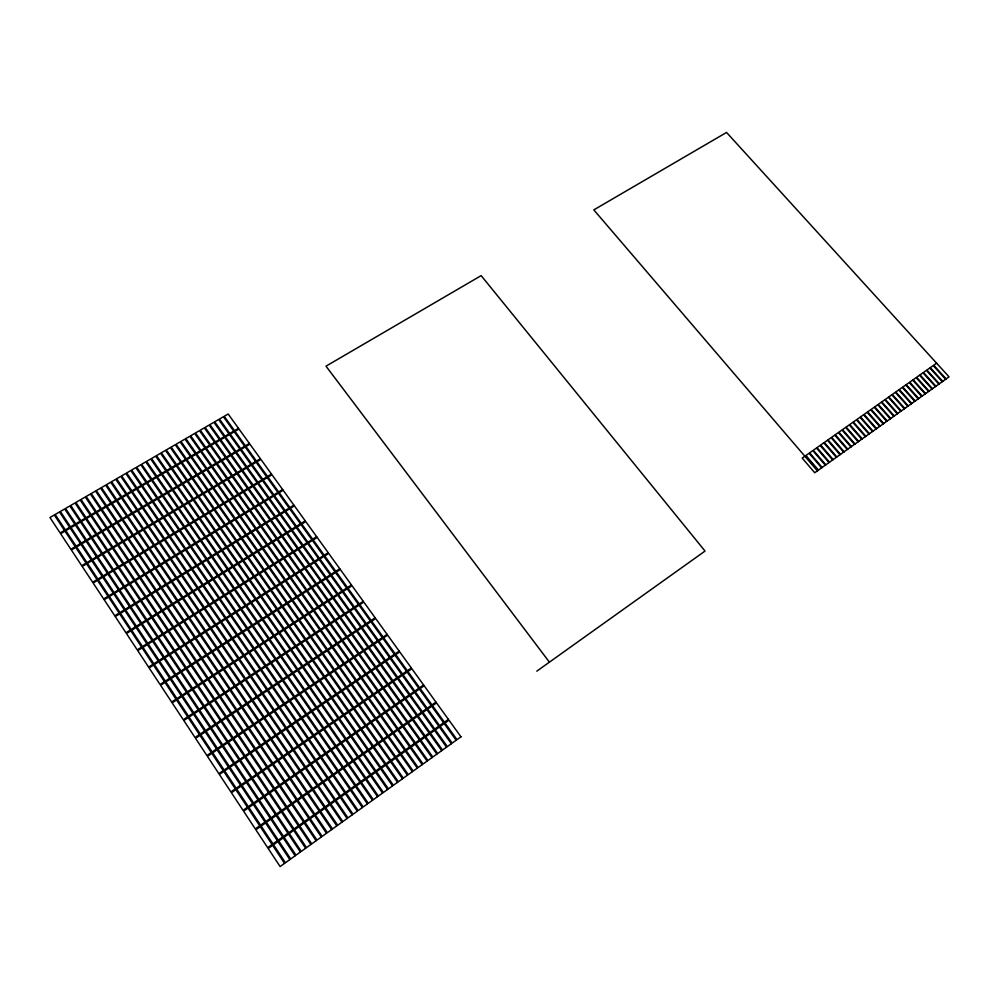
<?xml version="1.0" encoding="UTF-8"?>
<svg xmlns="http://www.w3.org/2000/svg" width="999" height="999" viewBox="0 0 999 999"><rect width="100%" height="100%" fill="white"/><g stroke="black" fill="none" stroke-linecap="round" stroke-linejoin="round"><path stroke-width="1.5" d="M536.8 671.166L705.032 551.061L481.156 275.624L325.999 366.171L549.413 662.162M936.612 363.186L933.703 365.247L946.14 378.921M945.653 379.27L933.216 365.584L930.306 367.644L942.744 381.343M942.257 381.693L929.819 367.994L926.897 370.055L939.335 383.778M938.848 384.128L926.41 370.404L923.476 372.465L935.913 386.213M935.426 386.563L922.989 372.814L920.042 374.887L932.492 388.661M932.005 389.011L919.555 375.237L916.607 377.31L929.058 391.121M928.571 391.471L916.12 377.659L913.173 379.745L925.623 393.569M925.124 393.918L912.674 380.095L909.714 382.18L922.164 396.029M921.677 396.391L909.227 382.53L906.255 384.627L918.718 398.501M918.218 398.851L905.756 384.977L902.784 387.075L915.246 400.974M914.747 401.336L902.297 387.425L899.312 389.535L911.775 403.459M911.275 403.808L898.813 389.885L895.828 391.995L908.291 405.944M907.791 406.293L895.329 392.345L892.332 394.455L904.807 408.429M904.307 408.791L891.832 394.805L888.835 396.928L901.298 410.926M900.798 411.288L888.336 397.29L885.326 399.413L897.801 413.436M897.289 413.798L884.814 399.762L881.805 401.898L894.28 415.946M893.78 416.308L881.305 402.247L878.283 404.383L890.758 418.456M890.246 418.818L877.771 404.745L874.737 406.88L887.224 420.979M886.712 421.341L874.237 407.242L871.203 409.378L883.678 423.514M883.178 423.876L870.691 409.74L867.644 411.888L880.131 426.049M879.62 426.411L867.132 412.25L864.085 414.41L876.573 428.583M876.061 428.946L863.573 414.76L860.514 416.92L873.001 431.131M872.502 431.493L860.002 417.282L856.942 419.455L869.43 433.691M868.918 434.053L856.43 419.817L853.346 421.99L865.846 436.251M865.334 436.613L852.834 422.352L849.749 424.525L862.249 438.811M861.737 439.173L849.237 424.887L846.153 427.072L858.653 441.383M858.141 441.745L845.641 427.435L842.544 429.62L855.044 443.956M854.52 444.33L842.02 429.982L838.923 432.18L851.423 446.541M850.898 446.915L838.398 432.542L835.289 434.74L847.789 449.138M847.277 449.5L834.764 435.102L831.643 437.312L844.155 451.735M843.631 452.097L831.131 437.674L827.996 439.885L840.509 454.333M839.984 454.707L827.472 440.259L824.337 442.47L836.85 456.943M836.338 457.317L823.813 442.844L820.679 445.054L833.191 459.565M832.666 459.94L820.154 445.429L816.995 447.652L829.52 462.187M828.995 462.562L816.47 448.027L813.311 450.249L825.836 464.81M825.311 465.184L812.786 450.624L809.627 452.859L822.14 467.445M821.615 467.819L809.09 453.234L805.918 455.482L818.443 470.092M817.919 470.467L805.394 455.856L802.209 458.104L814.734 472.739L949.05 376.848L726.548 132.442L593.818 209.89L817.382 470.841M284.54 863.386L280.12 866.558L268.219 848.513L272.64 845.379L284.54 863.386M289.835 859.577L285.427 862.749L273.526 844.742L277.934 841.62L289.835 859.577M295.117 855.793L290.721 858.953L278.821 840.996L283.216 837.874L295.117 855.793M300.387 852.01L296.004 855.156L284.091 837.249L288.474 834.128L300.387 852.01M305.644 848.251L301.261 851.385L289.348 833.516L293.731 830.406L305.644 848.251M310.876 844.492L306.518 847.614L294.593 829.794L298.951 826.697L310.876 844.492M316.096 840.746L311.75 843.868L299.825 826.073L304.171 822.989L316.096 840.746M321.303 837.012L316.958 840.122L305.045 822.377L309.378 819.305L321.303 837.012M326.486 833.291L322.165 836.388L310.239 818.681L314.56 815.621L326.486 833.291M331.656 829.582L327.347 832.666L315.422 815.009L319.73 811.95L331.656 829.582M336.813 825.886L332.517 828.958L320.592 811.338L324.887 808.291L336.813 825.886M341.958 822.189L337.674 825.261L325.736 807.679L330.02 804.645L341.958 822.189M347.09 818.518L342.819 821.578L330.881 804.033L335.152 800.998L347.09 818.518M352.197 814.847L347.939 817.906L336.001 800.399L340.259 797.377L352.197 814.847M357.292 811.188L353.047 814.235L341.109 796.777L345.354 793.755L357.292 811.188M362.375 807.542L358.142 810.576L346.203 793.156L350.424 790.159L362.375 807.542M367.445 803.908L363.224 806.93L351.273 789.56L355.494 786.563L367.445 803.908M372.502 800.286L368.294 803.308L356.343 785.963L360.539 782.979L372.502 800.286M377.535 796.665L373.339 799.675L361.388 782.379L365.584 779.395L377.535 796.665M382.555 793.069L378.371 796.066L366.421 778.808L370.604 775.836L382.555 793.069M387.562 789.472L383.391 792.469L371.441 775.236L375.612 772.277L387.562 789.472M392.557 785.888L388.399 788.873L376.436 771.69L380.594 768.743L392.557 785.888M397.54 782.317L393.394 785.289L381.431 768.144L385.577 765.209L397.54 782.317M402.51 778.758L398.364 781.73L386.401 764.622L390.534 761.688L402.51 778.758M407.455 775.212L403.334 778.159L391.358 761.101L395.492 758.166L407.455 775.212M412.387 771.665L408.279 774.612L396.303 757.579L400.424 754.67L412.387 771.665M417.307 768.131L413.211 771.078L401.236 754.083L405.344 751.173L417.307 768.131M422.215 764.61L418.131 767.544L406.156 750.599L410.239 747.689L422.215 764.61M427.11 761.101L423.039 764.023L411.064 747.115L415.134 744.218L427.11 761.101M431.993 757.604L427.922 760.514L415.946 743.643L420.017 740.759L431.993 757.604M436.863 754.108L432.804 757.017L420.829 740.184L424.875 737.299L436.863 754.108M441.708 750.636L437.662 753.533L425.686 736.725L429.732 733.865L441.708 750.636M446.553 747.165L442.52 750.049L430.532 733.291L434.565 730.431L446.553 747.165M451.373 743.706L447.352 746.59L435.364 729.857L439.385 727.01L451.373 743.706M456.181 740.247L452.172 743.131L440.184 726.435L444.193 723.588L456.181 740.247M460.976 736.812L456.98 739.672L444.992 723.026L448.988 720.192L460.976 736.812M272.078 844.517L267.645 847.651L255.856 829.769L260.277 826.66L272.078 844.517M277.372 840.758L272.952 843.893L261.164 826.036L265.559 822.951L277.372 840.758M282.642 837.012L278.246 840.134L266.446 822.327L270.841 819.242L282.642 837.012M287.912 833.278L283.529 836.388L271.716 818.631L276.099 815.546L287.912 833.278M293.157 829.557L288.786 832.654L276.973 814.934L281.343 811.875L293.157 829.557M298.389 825.848L294.031 828.933L282.218 811.25L286.576 808.203L298.389 825.848M303.609 822.14L299.263 825.224L287.437 807.592L291.783 804.532L303.609 822.14M308.803 818.456L304.47 821.528L292.645 803.933L296.978 800.886L308.803 818.456M313.986 814.772L309.665 817.844L297.839 800.286L302.16 797.252L313.986 814.772M319.156 811.101L314.847 814.16L303.022 796.64L307.33 793.618L319.156 811.101M324.313 807.454L320.017 810.501L308.192 793.019L312.475 790.009L324.313 807.454M329.458 803.808L325.174 806.842L313.336 789.397L317.62 786.4L329.458 803.808M334.578 800.162L330.307 803.196L318.469 785.801L322.739 782.804L334.578 800.162M339.685 796.54L335.427 799.562L323.589 782.205L327.847 779.22L339.685 796.54M344.78 792.931L340.534 795.941L328.696 778.621L332.929 775.649L344.78 792.931M349.862 789.322L345.629 792.319L333.778 775.049L338.012 772.077L349.862 789.322M354.92 785.726L350.699 788.723L338.861 771.49L343.069 768.518L354.92 785.726M359.977 782.142L355.769 785.127L343.918 767.931L348.114 764.984L359.977 782.142M365.01 778.571L360.814 781.555L348.963 764.385L353.147 761.45L365.01 778.571M370.03 775.012L365.846 777.984L353.983 760.863L358.166 757.929L370.03 775.012M375.037 771.465L370.866 774.425L359.003 757.342L363.174 754.407L375.037 771.465M380.032 767.919L375.874 770.866L364.011 753.82L368.156 750.911L380.032 767.919M385.002 764.385L380.856 767.332L368.993 750.324L373.139 747.414L385.002 764.385M389.96 760.863L385.826 763.798L373.963 746.827L378.097 743.93L389.96 760.863M394.917 757.354L390.796 760.276L378.921 743.356L383.042 740.459L394.917 757.354M399.85 753.858L395.741 756.767L383.866 739.884L387.974 737L399.85 753.858M404.77 750.361L400.674 753.271L388.798 736.413L392.894 733.541L404.77 750.361M409.677 746.877L405.582 749.787L393.706 732.966L397.802 730.094L409.677 746.877M414.56 743.406L410.489 746.303L398.613 729.532L402.684 726.66L414.56 743.406M419.443 739.947L415.384 742.831L403.496 726.098L407.555 723.239L419.443 739.947M424.3 736.5L420.254 739.372L408.366 722.677L412.425 719.829L424.3 736.5M429.158 733.054L425.112 735.926L413.236 719.255L417.27 716.42L429.158 733.054M433.991 729.632L429.957 732.492L418.082 715.858L422.102 713.036L433.991 729.632M438.811 726.211L434.79 729.058L422.914 712.462L426.923 709.652L438.811 726.211M443.618 722.801L439.61 725.636L427.722 709.078L431.73 706.268L443.618 722.801M448.414 719.392L444.418 722.227L432.53 705.706L436.526 702.909L448.414 719.392M259.715 825.811L255.294 828.908L243.594 811.176L248.014 808.104L259.715 825.811M264.997 822.09L260.589 825.186L248.888 807.492L253.296 804.432L264.997 822.09M270.279 818.393L265.884 821.478L254.183 803.82L258.566 800.773L270.279 818.393M275.537 814.697L271.154 817.781L259.44 800.162L263.823 797.127L275.537 814.697M280.781 811.026L276.411 814.085L264.698 796.515L269.068 793.481L280.781 811.026M286.001 807.354L281.656 810.414L269.93 792.881L274.288 789.859L286.001 807.354M291.221 803.696L286.875 806.742L275.162 789.247L279.495 786.238L291.221 803.696M296.416 800.049L292.083 803.084L280.357 785.639L284.69 782.629L296.416 800.049M301.598 796.415L297.277 799.437L285.552 782.03L289.872 779.033L301.598 796.415M306.768 792.781L302.46 795.803L290.734 778.433L295.03 775.449L306.768 792.781M311.913 789.173L307.617 792.182L295.891 774.849L300.175 771.877L311.913 789.173M317.045 785.564L312.774 788.573L301.036 771.278L305.307 768.306L317.045 785.564M322.165 781.967L317.907 784.964L306.169 767.719L310.427 764.759L322.165 781.967M327.272 778.383L323.027 781.38L311.276 764.16L315.534 761.213L327.272 778.383M332.367 774.812L328.122 777.796L316.383 760.614L320.617 757.679L332.367 774.812M337.45 771.253L333.216 774.225L321.466 757.092L325.699 754.145L337.45 771.253M342.507 767.707L338.286 770.666L326.536 753.571L330.756 750.636L342.507 767.707M347.552 764.16L343.344 767.107L331.593 750.049L335.801 747.14L347.552 764.16M352.585 760.626L348.389 763.573L336.638 746.553L340.821 743.643L352.585 760.626M357.605 757.105L353.421 760.039L341.658 743.056L345.841 740.159L357.605 757.105M362.612 753.596L358.441 756.518L346.678 739.572L350.836 736.688L362.612 753.596M367.595 750.099L363.436 753.009L351.673 736.101L355.831 733.216L367.595 750.099M372.565 746.603L368.431 749.512L356.655 732.642L360.801 729.769L372.565 746.603M377.535 743.119L373.401 746.016L361.626 729.195L365.759 726.323L377.535 743.119M382.48 739.647L378.359 742.544L366.583 725.749L370.704 722.889L382.48 739.647M387.412 736.188L383.304 739.073L371.528 722.314L375.636 719.467L387.412 736.188M392.32 732.742L388.224 735.614L376.448 718.893L380.544 716.058L392.32 732.742M397.227 729.295L393.144 732.167L381.368 715.484L385.452 712.649L397.227 729.295M402.122 725.861L398.039 728.721L386.263 712.087L390.334 709.253L402.122 725.861M406.993 722.439L402.934 725.299L391.146 708.691L395.204 705.868L406.993 722.439M411.85 719.03L407.804 721.877L396.016 705.306L400.062 702.497L411.85 719.03M416.708 715.634L412.662 718.468L400.874 701.935L404.907 699.125L416.708 715.634M421.541 712.237L417.507 715.059L405.719 698.563L409.74 695.779L421.541 712.237M426.361 708.853L422.34 711.675L410.552 695.217L414.56 692.432L426.361 708.853M431.168 705.481L427.16 708.291L415.359 691.87L419.368 689.085L431.168 705.481M435.951 702.122L431.968 704.919L420.167 688.536L424.163 685.764L435.951 702.122M247.452 807.254L243.032 810.326L231.443 792.744L235.851 789.709L247.452 807.254M252.735 803.596L248.339 806.643L236.738 789.098L241.134 786.076L252.735 803.596M258.004 799.937L253.621 802.984L242.008 785.476L246.403 782.454L258.004 799.937M263.261 796.278L258.891 799.325L247.277 781.855L251.648 778.845L263.261 796.278M268.506 792.644L264.136 795.679L252.522 778.246L256.88 775.249L268.506 792.644M273.726 789.023L269.38 792.045L257.754 774.65L262.1 771.665L273.726 789.023M278.933 785.401L274.6 788.411L262.974 771.066L267.307 768.094L278.933 785.401M284.128 781.792L279.807 784.802L268.182 767.494L272.502 764.522L284.128 781.792M289.31 778.209L284.99 781.193L273.364 763.935L277.672 760.976L289.31 778.209M294.468 774.625L290.172 777.609L278.534 760.376L282.829 757.429L294.468 774.625M299.613 771.041L295.329 774.025L283.691 756.83L287.974 753.895L299.613 771.041M304.745 767.482L300.474 770.454L288.836 753.308L293.107 750.361L304.745 767.482M309.865 763.935L305.607 766.895L293.956 749.774L298.226 746.852L309.865 763.935M314.972 760.389L310.714 763.336L299.076 746.265L303.321 743.343L314.972 760.389M320.055 756.855L315.821 759.802L304.171 742.769L308.404 739.859L320.055 756.855M325.137 753.333L320.904 756.268L309.253 739.272L313.474 736.375L325.137 753.333M330.194 749.824L325.974 752.746L314.323 735.788L318.531 732.904L330.194 749.824M335.239 746.315L331.031 749.238L319.38 732.317L323.576 729.432L335.239 746.315M340.259 742.831L336.076 745.741L324.413 728.858L328.596 725.986L340.259 742.831M345.279 739.347L341.096 742.245L329.433 725.411L333.616 722.539L345.279 739.347M350.274 735.876L346.116 738.773L334.453 721.965L338.611 719.105L350.274 735.876M355.269 732.417L351.111 735.301L339.448 718.531L343.594 715.684L355.269 732.417M360.239 728.958L356.094 731.842L344.418 715.109L348.564 712.262L360.239 728.958M365.197 725.524L361.064 728.383L349.388 711.7L353.521 708.865L365.197 725.524M370.142 722.09L366.021 724.949L354.345 708.291L358.454 705.469L370.142 722.09M375.062 718.668L370.966 721.515L359.278 704.907L363.386 702.085L375.062 718.668M379.982 715.259L375.886 718.094L364.21 701.523L368.294 698.701L379.982 715.259M384.89 711.85L380.806 714.685L369.118 698.139L373.201 695.341L384.89 711.85M389.772 708.466L385.701 711.288L374.013 694.78L378.084 691.982L389.772 708.466M394.642 705.082L390.584 707.891L378.896 691.42L382.954 688.636L394.642 705.082M399.5 701.71L395.454 704.52L383.766 688.086L387.812 685.302L399.5 701.71M404.345 698.338L400.312 701.148L388.623 684.74L392.657 681.967L404.345 698.338M409.178 694.992L405.157 697.777L393.456 681.418L397.49 678.658L409.178 694.992M413.998 691.645L409.99 694.43L398.289 678.096L402.297 675.349L413.998 691.645M418.806 688.311L414.797 691.083L403.097 674.8L407.105 672.04L418.806 688.311M423.601 684.977L419.605 687.749L407.904 671.49L411.888 668.756L423.601 684.977M235.302 788.86L230.881 791.895L219.38 774.462L223.788 771.465L235.302 788.86M240.584 785.239L236.176 788.261L224.675 770.866L229.071 767.869L240.584 785.239M245.841 781.618L241.458 784.64L229.945 767.269L234.328 764.297L245.841 781.618M251.099 778.021L246.716 781.018L235.202 763.698L239.573 760.726L251.099 778.021M256.331 774.425L251.973 777.422L240.447 760.139L244.805 757.18L256.331 774.425M261.551 770.841L257.205 773.825L245.679 756.58L250.025 753.633L261.551 770.841M266.758 767.269L262.425 770.241L250.899 753.034L255.232 750.099L266.758 767.269M271.94 763.698L267.62 766.67L256.094 749.5L260.414 746.565L271.94 763.698M277.123 760.152L272.802 763.111L261.276 745.978L265.584 743.056L277.123 760.152M282.28 756.605L277.984 759.552L266.446 742.469L270.741 739.547L282.28 756.605M287.425 753.071L283.142 756.018L271.603 738.973L275.874 736.051L287.425 753.071M292.557 749.55L288.274 752.484L276.735 735.476L281.006 732.567L292.557 749.55M297.665 746.041L293.406 748.963L281.855 731.992L286.114 729.095L297.665 746.041M302.759 742.532L298.514 745.454L286.963 728.521L291.209 725.636L302.759 742.532M307.854 739.048L303.609 741.957L292.058 725.062L296.291 722.177L307.854 739.048M312.924 735.564L308.691 738.461L297.14 721.603L301.361 718.743L312.924 735.564M317.982 732.092L313.761 734.977L302.21 718.169L306.418 715.309L317.982 732.092M323.014 728.633L318.818 731.505L307.255 714.735L311.451 711.875L323.014 728.633M328.047 725.174L323.851 728.046L312.287 711.313L316.471 708.466L328.047 725.174M333.054 721.728L328.883 724.6L317.307 707.891L321.478 705.057L333.054 721.728M338.049 718.306L333.891 721.166L322.315 704.495L326.473 701.66L338.049 718.306M343.032 714.884L338.886 717.732L327.31 701.098L331.456 698.276L343.032 714.884M348.002 711.463L343.868 714.31L332.292 697.714L336.426 694.904L348.002 711.463M352.959 708.066L348.838 710.901L337.25 694.342L341.383 691.533L352.959 708.066M357.904 704.67L353.783 707.504L342.207 690.983L346.316 688.186L357.904 704.67M362.824 701.286L358.728 704.108L347.14 687.624L351.236 684.839L362.824 701.286M367.744 697.914L363.648 700.724L352.06 684.278L356.156 681.493L367.744 697.914M372.639 694.555L368.556 697.352L356.968 680.943L361.051 678.171L372.639 694.555M377.522 691.196L373.451 693.993L361.863 677.622L365.934 674.849L377.522 691.196M382.392 687.849L378.334 690.634L366.745 674.3L370.804 671.54L382.392 687.849M387.25 684.515L383.204 687.3L371.603 670.991L375.649 668.244L387.25 684.515M392.095 681.193L388.062 683.965L376.461 667.694L380.494 664.947L392.095 681.193M396.928 677.871L392.907 680.631L381.306 664.41L385.327 661.675L396.928 677.871M401.748 674.562L397.727 677.322L386.126 661.126L390.134 658.403L401.748 674.562M406.543 671.266L402.547 674.013L390.934 657.854L394.942 655.132L406.543 671.266M411.338 667.981L407.342 670.716L395.741 654.595L399.725 651.885L411.338 667.981M223.239 770.629L218.831 773.626L207.43 756.33L211.838 753.371L223.239 770.629M228.521 767.045L224.126 770.029L212.712 752.771L217.108 749.824L228.521 767.045M233.778 763.473L229.395 766.445L217.982 749.225L222.365 746.29L233.778 763.473M239.023 759.902L234.653 762.874L223.239 745.691L227.61 742.756L239.023 759.902M244.256 756.355L239.897 759.315L228.484 742.17L232.829 739.248L244.256 756.355M249.475 752.809L245.13 755.756L233.704 738.661L238.049 735.739L249.475 752.809M254.67 749.275L250.337 752.222L238.911 735.152L243.244 732.242L254.67 749.275M259.865 745.754L255.544 748.688L244.106 731.668L248.426 728.758L259.865 745.754M265.035 742.232L260.727 745.167L249.288 728.184L253.596 725.286L265.035 742.232M270.192 738.736L265.896 741.658L254.445 724.712L258.741 721.827L270.192 738.736M275.324 735.239L271.041 738.149L259.603 721.241L263.886 718.368L275.324 735.239M280.457 731.755L276.186 734.665L264.735 717.794L269.006 714.922L280.457 731.755M285.564 728.283L281.306 731.181L269.855 714.347L274.113 711.488L285.564 728.283M290.659 724.824L286.413 727.709L274.962 710.913L279.208 708.066L290.659 724.824M295.741 721.378L291.508 724.25L280.045 707.492L284.278 704.657L295.741 721.378M300.811 717.931L296.591 720.803L285.127 704.083L289.348 701.248L300.811 717.931M305.856 714.497L301.648 717.357L290.185 700.686L294.393 697.851L305.856 714.497M310.901 711.076L306.705 713.935L295.229 697.29L299.425 694.467L310.901 711.076M315.921 707.667L311.738 710.514L300.262 693.905L304.445 691.096L315.921 707.667M320.929 704.258L316.758 707.092L305.282 690.534L309.453 687.724L320.929 704.258M325.924 700.873L321.765 703.696L310.289 687.162L314.448 684.365L325.924 700.873M330.906 697.489L326.76 700.311L315.272 683.816L319.418 681.018L330.906 697.489M335.876 694.118L331.73 696.927L320.254 680.469L324.388 677.684L335.876 694.118M340.821 690.746L336.7 693.556L325.212 677.135L329.333 674.35L340.821 690.746M345.766 687.399L341.646 690.184L330.157 673.801L334.265 671.041L345.766 687.399M350.686 684.053L346.578 686.837L335.09 670.491L339.198 667.732L350.686 684.053M355.594 680.719L351.511 683.491L340.01 667.182L344.106 664.422L355.594 680.719M360.489 677.384L356.418 680.157L344.917 663.873L348.988 661.138L360.489 677.384M365.372 674.075L361.313 676.835L349.812 660.589L353.871 657.854L365.372 674.075M370.242 670.766L366.183 673.513L354.682 657.305L358.741 654.582L370.242 670.766M375.1 667.469L371.054 670.217L359.553 654.045L363.599 651.323L375.1 667.469M379.945 664.173L375.911 666.92L364.398 650.774L368.431 648.064L379.945 664.173M384.765 660.901L380.744 663.623L369.243 647.527L373.251 644.817L384.765 660.901M389.585 657.629L385.577 660.351L374.063 644.28L378.072 641.583L389.585 657.629M394.38 654.37L390.384 657.08L378.871 641.046L382.867 638.361L394.38 654.37M399.175 651.111L395.179 653.821L383.666 637.824L387.649 635.139L399.175 651.111M211.288 752.534L206.88 755.506L195.567 738.348L199.975 735.426L211.288 752.534M216.558 749L212.163 751.947L200.849 734.839L205.245 731.917L216.558 749M221.815 745.466L217.445 748.401L206.119 731.33L210.502 728.421L221.815 745.466M227.06 741.945L222.69 744.879L211.376 727.834L215.734 724.937L227.06 741.945M232.292 738.423L227.934 741.358L216.608 724.362L220.954 721.465L232.292 738.423M237.5 734.927L233.154 737.836L221.828 720.878L226.161 717.994L237.5 734.927M242.695 731.43L238.361 734.34L227.035 717.419L231.356 714.547L242.695 731.43M247.877 727.946L243.556 730.856L232.218 713.973L236.538 711.101L247.877 727.946M253.047 724.475L248.739 727.372L237.4 710.526L241.696 707.667L253.047 724.475M258.192 721.016L253.908 723.9L242.557 707.092L246.84 704.245L258.192 721.016M263.336 717.557L259.053 720.441L247.702 703.671L251.973 700.823L263.336 717.557M268.456 714.123L264.186 716.982L252.834 700.262L257.093 697.427L268.456 714.123M273.564 710.689L269.305 713.548L257.954 696.852L262.2 694.03L273.564 710.689M278.659 707.267L274.413 710.114L263.049 693.456L267.295 690.646L278.659 707.267M283.728 703.858L279.508 706.693L268.132 690.072L272.365 687.262L283.728 703.858M288.798 700.449L284.578 703.284L273.214 686.7L277.422 683.903L288.798 700.449M293.843 697.052L289.635 699.887L278.271 683.341L282.467 680.544L293.843 697.052M298.876 693.668L294.68 696.49L283.304 679.982L287.5 677.197L298.876 693.668M303.896 690.297L299.712 693.106L288.336 676.635L292.52 673.863L303.896 690.297M308.903 686.937L304.732 689.735L293.356 673.301L297.515 670.529L308.903 686.937M313.898 683.578L309.74 686.375L298.351 669.979L302.51 667.207L313.898 683.578M318.868 680.232L314.722 683.016L303.334 666.658L307.48 663.898L318.868 680.232M323.838 676.897L319.705 679.682L308.316 663.348L312.45 660.601L323.838 676.897M328.783 673.576L324.663 676.348L313.274 660.052L317.395 657.317L328.783 673.576M333.716 670.254L329.608 673.014L318.219 656.768L322.327 654.033L333.716 670.254M338.649 666.945L334.54 669.705L323.139 653.483L327.235 650.761L338.649 666.945M343.556 663.648L339.46 666.395L328.059 650.212L332.143 647.489L343.556 663.648M348.439 660.364L344.368 663.099L332.967 646.952L337.038 644.243L348.439 660.364M353.321 657.08L349.263 659.815L337.849 643.706L341.908 640.996L353.321 657.08M358.191 653.808L354.133 656.53L342.719 640.459L346.778 637.762L358.191 653.808M363.037 650.549L359.003 653.271L347.59 637.225L351.623 634.54L363.037 650.549M367.882 647.302L363.848 650.012L352.435 634.003L356.468 631.318L367.882 647.302M372.702 644.055L368.681 646.753L357.267 630.781L361.288 628.109L372.702 644.055M377.522 640.821L373.514 643.518L362.088 627.572L366.096 624.912L377.522 640.821M382.317 637.599L378.321 640.284L366.895 624.375L370.891 621.715L382.317 637.599M387.1 634.377L383.117 637.062L371.69 621.191L375.674 618.531L387.1 634.377M199.438 734.602L195.03 737.524L183.816 720.516L188.212 717.619L199.438 734.602M204.708 731.106L200.312 734.015L189.086 717.045L193.481 714.16L204.708 731.106M209.952 727.609L205.582 730.519L194.355 713.586L198.726 710.701L209.952 727.609M215.197 724.125L210.826 727.022L199.6 710.127L203.958 707.267L215.197 724.125M220.417 720.654L216.059 723.551L204.832 706.693L209.178 703.82L220.417 720.654M225.624 717.195L221.278 720.079L210.04 703.259L214.385 700.399L225.624 717.195M230.819 713.736L226.486 716.608L215.247 699.837L219.568 696.99L230.819 713.736M235.989 710.289L231.681 713.161L220.429 696.415L224.738 693.581L235.989 710.289M241.159 706.867L236.85 709.727L225.599 693.019L229.907 690.184L241.159 706.867M246.303 703.433L242.02 706.293L230.757 689.622L235.04 686.8L246.303 703.433M251.436 700.024L247.165 702.871L235.901 686.238L240.172 683.428L251.436 700.024M256.556 696.628L252.285 699.462L241.034 682.866L245.292 680.057L256.556 696.628M261.663 693.231L257.405 696.053L246.141 679.495L250.387 676.698L261.663 693.231M266.745 689.847L262.512 692.669L251.236 676.148L255.469 673.351L266.745 689.847M271.815 686.475L267.595 689.285L256.318 672.802L260.539 670.017L271.815 686.475M276.885 683.104L272.665 685.913L261.388 669.467L265.597 666.695L276.885 683.104M281.93 679.757L277.722 682.542L266.446 666.133L270.642 663.373L281.93 679.757M286.963 676.41L282.767 679.195L271.478 662.824L275.674 660.064L286.963 676.41M291.97 673.076L287.799 675.848L276.511 659.515L280.682 656.768L291.97 673.076M296.978 669.742L292.807 672.514L281.518 656.218L285.689 653.471L296.978 669.742M301.96 666.433L297.814 669.193L286.513 652.921L290.672 650.187L301.96 666.433M306.943 663.124L302.797 665.871L291.496 649.65L295.642 646.915L306.943 663.124M311.9 659.827L307.767 662.574L296.466 646.378L300.599 643.656L311.9 659.827M316.845 656.53L312.724 659.278L301.423 643.119L305.544 640.396L316.845 656.53M321.778 653.259L317.67 655.981L306.368 639.86L310.464 637.162L321.778 653.259M326.698 649.987L322.602 652.709L311.288 636.613L315.384 633.928L326.698 649.987M331.606 646.728L327.51 649.437L316.208 633.378L320.292 630.694L331.606 646.728M336.488 643.468L332.417 646.178L321.104 630.157L325.174 627.484L336.488 643.468M341.371 640.222L337.3 642.931L325.986 626.947L330.045 624.275L341.371 640.222M346.228 637L342.182 639.685L330.856 623.738L334.915 621.066L346.228 637M351.086 633.766L347.04 636.45L335.714 620.541L339.76 617.882L351.086 633.766M355.919 630.556L351.885 633.229L340.559 617.345L344.593 614.697L355.919 630.556M360.739 627.347L356.718 630.019L345.392 614.173L349.413 611.525L360.739 627.347M365.547 624.15L361.538 626.81L350.212 611.001L354.22 608.366L365.547 624.15M370.342 620.953L366.346 623.613L355.02 607.842L359.016 605.207L370.342 620.953M375.124 617.782L371.141 620.429L359.815 604.682L363.798 602.06L375.124 617.782M187.675 716.807L183.279 719.705L172.153 702.834L176.548 699.974L187.675 716.807M192.944 713.348L188.561 716.233L177.422 699.4L181.806 696.553L192.944 713.348M198.189 709.902L193.818 712.774L182.68 695.978L187.05 693.131L198.189 709.902M203.421 706.455L199.063 709.327L187.924 692.569L192.283 689.735L203.421 706.455M208.641 703.021L204.296 705.881L193.157 689.16L197.49 686.338L208.641 703.021M213.848 699.6L209.503 702.447L198.364 685.776L202.697 682.954L213.848 699.6M219.031 696.191L214.71 699.025L203.559 682.392L207.879 679.57L219.031 696.191M224.201 692.782L219.892 695.616L208.741 679.008L213.049 676.211L224.201 692.782M229.358 689.385L225.062 692.22L213.911 675.649L218.207 672.851L229.358 689.385M234.503 686.001L230.22 688.823L219.056 672.29L223.339 669.505L234.503 686.001M239.635 682.629L235.364 685.439L224.201 668.943L228.471 666.171L239.635 682.629M244.755 679.27L240.484 682.067L229.32 665.609L233.579 662.837L244.755 679.27M249.85 675.911L245.604 678.708L234.428 662.287L238.674 659.515L249.85 675.911M254.932 672.564L250.699 675.349L239.523 658.965L243.756 656.206L254.932 672.564M260.002 669.23L255.781 672.015L244.593 655.656L248.826 652.909L260.002 669.23M265.06 665.908L260.851 668.681L249.663 652.359L253.871 649.625L265.06 665.908M270.105 662.587L265.909 665.346L254.708 649.075L258.916 646.341L270.105 662.587M275.125 659.278L270.941 662.037L259.752 645.791L263.936 643.069L275.125 659.278M280.145 655.981L275.961 658.728L264.772 642.519L268.943 639.81L280.145 655.981M285.14 652.697L280.981 655.431L269.78 639.26L273.938 636.55L285.14 652.697M290.122 649.412L285.976 652.147L274.775 636.013L278.921 633.304L290.122 649.412M295.105 646.141L290.959 648.863L279.745 632.767L283.891 630.069L295.105 646.141M300.062 642.881L295.929 645.604L284.715 629.532L288.848 626.848L300.062 642.881M304.995 639.635L300.886 642.345L289.673 626.311L293.781 623.626L304.995 639.635M309.927 636.388L305.819 639.085L294.605 623.089L298.713 620.416L309.927 636.388M314.847 633.154L310.751 635.851L299.525 619.892L303.621 617.22L314.847 633.154M319.742 629.932L315.659 632.617L304.445 616.683L308.516 614.035L319.742 629.932M324.638 626.71L320.567 629.395L309.34 613.498L313.411 610.851L324.638 626.71M329.508 623.513L325.449 626.173L314.223 610.314L318.281 607.679L329.508 623.513M334.365 620.304L330.319 622.976L319.093 607.155L323.139 604.507L334.365 620.304M339.21 617.12L335.177 619.78L323.938 603.983L327.984 601.361L339.21 617.12M344.056 613.935L340.022 616.595L328.783 600.836L332.817 598.214L344.056 613.935M348.876 610.776L344.855 613.411L333.616 597.689L337.625 595.079L348.876 610.776M353.671 607.604L349.675 610.239L338.436 594.555L342.432 591.945L353.671 607.604M358.466 604.457L354.483 607.08L343.231 591.42L347.227 588.823L358.466 604.457M363.249 601.311L359.265 603.933L348.027 588.311L351.998 585.714L363.249 601.311M176.011 699.175L171.628 702.035L160.589 685.302L164.985 682.467L176.011 699.175M181.281 695.754L176.898 698.601L165.859 681.905L170.23 679.083L181.281 695.754M186.513 692.332L182.155 695.179L171.104 678.521L175.474 675.711L186.513 692.332M191.746 688.935L187.387 691.77L176.348 675.149L180.694 672.339L191.746 688.935M196.965 685.539L192.62 688.361L181.568 671.778L185.901 668.98L196.965 685.539M202.16 682.155L197.827 684.977L186.776 668.431L191.096 665.634L202.16 682.155M207.342 678.783L203.022 681.593L191.97 665.084L196.279 662.3L207.342 678.783M212.512 675.411L208.204 678.221L197.14 661.75L201.448 658.978L212.512 675.411M217.67 672.065L213.374 674.849L202.31 658.416L206.593 655.656L217.67 672.065M222.802 668.718L218.519 671.503L207.455 655.107L211.726 652.347L222.802 668.718M227.934 665.384L223.664 668.156L212.587 651.798L216.845 649.05L227.934 665.384M233.042 662.05L228.783 664.822L217.707 648.501L221.953 645.754L233.042 662.05M238.137 658.741L233.891 661.5L222.802 645.204L227.048 642.469L238.137 658.741M243.219 655.431L238.986 658.179L227.897 641.932L232.13 639.198L243.219 655.431M248.289 652.135L244.068 654.882L232.967 638.661L237.188 635.938L248.289 652.135M253.334 648.838L249.126 651.585L238.037 635.401L242.233 632.692L253.334 648.838M258.379 645.566L254.183 648.289L243.082 632.142L247.277 629.445L258.379 645.566M263.399 642.295L259.216 645.017L248.114 628.908L252.297 626.211L263.399 642.295M268.406 639.035L264.236 641.745L253.134 625.674L257.305 622.976L268.406 639.035M273.401 635.776L269.243 638.486L258.129 622.439L262.287 619.767L273.401 635.776M278.384 632.542L274.238 635.239L263.124 619.23L267.27 616.558L278.384 632.542M283.354 629.308L279.221 631.992L268.094 616.021L272.24 613.361L283.354 629.308M288.311 626.073L284.178 628.771L273.064 612.824L277.185 610.164L288.311 626.073M293.244 622.864L289.136 625.536L278.009 609.64L282.118 606.992L293.244 622.864M298.177 619.655L294.068 622.327L282.942 606.455L287.05 603.821L298.177 619.655M303.084 616.458L298.988 619.118L287.862 603.284L291.958 600.649L303.084 616.458M307.979 613.274L303.908 615.921L292.769 600.124L296.853 597.502L307.979 613.274M312.874 610.089L308.803 612.737L297.665 596.977L301.735 594.355L312.874 610.089M317.744 606.917L313.686 609.565L302.547 593.831L306.606 591.208L317.744 606.917M322.602 603.758L318.556 606.393L307.405 590.696L311.451 588.086L322.602 603.758M327.447 600.599L323.401 603.234L312.262 587.562L316.296 584.964L327.447 600.599M332.28 597.464L328.246 600.074L317.108 584.44L321.129 581.855L332.28 597.464M337.088 594.33L333.079 596.94L321.928 581.331L325.936 578.746L337.088 594.33M341.895 591.196L337.899 593.806L326.735 578.234L330.744 575.661L341.895 591.196M346.69 588.074L342.694 590.671L331.543 575.137L335.527 572.577L346.69 588.074M351.461 584.964L347.49 587.562L336.326 572.052L340.309 569.492L351.461 584.964M164.448 681.668L160.065 684.502L149.113 667.906L153.509 665.109L164.448 681.668M169.705 678.284L165.335 681.106L154.383 664.547L158.754 661.763L169.705 678.284M174.95 674.912L170.579 677.722L159.628 661.201L163.986 658.428L174.95 674.912M180.17 671.553L175.812 674.35L164.86 657.866L169.206 655.094L180.17 671.553M185.377 668.194L181.044 670.991L170.08 654.545L174.413 651.773L185.377 668.194M190.572 664.847L186.239 667.632L175.275 651.223L179.608 648.463L190.572 664.847M195.754 661.513L191.433 664.298L180.469 647.914L184.778 645.167L195.754 661.513M200.911 658.191L196.616 660.963L185.639 644.617L189.935 641.882L200.911 658.191M206.069 654.869L201.773 657.629L190.797 641.333L195.08 638.598L206.069 654.869M211.201 651.56L206.918 654.32L195.941 638.049L200.212 635.327L211.201 651.56M216.321 648.264L212.05 651.011L201.061 634.777L205.332 632.067L216.321 648.264M221.428 644.979L217.17 647.714L206.181 631.518L210.427 628.808L221.428 644.979M226.523 641.695L222.278 644.43L211.276 628.271L215.522 625.561L226.523 641.695M231.593 638.423L227.36 641.146L216.371 625.024L220.592 622.327L231.593 638.423M236.663 635.164L232.442 637.886L221.441 621.79L225.649 619.105L236.663 635.164M241.708 631.917L237.5 634.627L226.498 618.568L230.694 615.884L241.708 631.917M246.741 628.671L242.545 631.368L231.531 615.359L235.727 612.687L246.741 628.671M251.76 625.436L247.577 628.134L236.563 612.15L240.747 609.477L251.76 625.436M256.768 622.215L252.597 624.899L241.583 608.953L245.742 606.293L256.768 622.215M261.763 619.005L257.605 621.678L246.578 605.756L250.737 603.109L261.763 619.005M266.733 615.796L262.587 618.468L251.561 602.584L255.707 599.937L266.733 615.796M271.703 612.599L267.57 615.259L256.543 599.412L260.664 596.778L271.703 612.599M276.648 609.402L272.527 612.062L261.501 596.253L265.622 593.618L276.648 609.402M281.593 606.231L277.472 608.878L266.446 593.094L270.554 590.471L281.593 606.231M286.513 603.059L282.405 605.694L271.366 589.959L275.474 587.337L286.513 603.059M291.421 599.899L287.325 602.534L276.286 586.813L280.382 584.215L291.421 599.899M296.316 596.74L292.232 599.375L281.194 583.691L285.264 581.093L296.316 596.74M301.198 593.593L297.128 596.216L286.089 580.569L290.147 577.984L301.198 593.593M306.069 590.459L302.01 593.081L290.959 577.459L295.017 574.875L306.069 590.459M310.926 587.337L306.88 589.947L295.816 574.363L299.862 571.79L310.926 587.337M315.759 584.215L311.725 586.813L300.674 571.266L304.707 568.706L315.759 584.215M320.592 581.106L316.571 583.703L305.507 568.181L309.528 565.621L320.592 581.106M325.412 578.009L321.391 580.594L310.327 565.109L314.335 562.549L325.412 578.009M330.207 574.912L326.211 577.497L315.147 562.05L319.143 559.49L330.207 574.912M335.002 571.828L331.006 574.4L319.942 558.99L323.926 556.443L335.002 571.828M339.772 568.756L335.789 571.316L324.725 555.931L328.696 553.396L339.772 568.756M152.984 664.323L148.601 667.107L137.737 650.649L142.12 647.889L152.984 664.323M158.229 660.976L153.858 663.761L142.994 647.34L147.365 644.58L158.229 660.976M163.461 657.629L159.103 660.414L148.239 644.03L152.597 641.283L163.461 657.629M168.681 654.308L164.335 657.08L153.471 640.734L157.817 637.986L168.681 654.308M173.888 650.998L169.555 653.758L158.679 637.437L163.012 634.702L173.888 650.998M179.083 647.689L174.75 650.436L163.873 634.165L168.194 631.43L179.083 647.689M184.253 644.392L179.945 647.14L169.056 630.893L173.364 628.171L184.253 644.392M189.41 641.096L185.115 643.843L174.226 627.634L178.521 624.924L189.41 641.096M194.555 637.824L190.272 640.546L179.383 624.375L183.666 621.678L194.555 637.824M199.688 634.552L195.417 637.275L184.515 621.141L188.786 618.443L199.688 634.552M204.807 631.293L200.537 634.003L189.648 617.906L193.906 615.222L204.807 631.293M209.902 628.034L205.657 630.744L194.755 614.685L199.001 612L209.902 628.034M214.997 624.8L210.752 627.497L199.85 611.463L204.083 608.791L214.997 624.8M220.067 621.565L215.834 624.25L204.932 608.254L209.153 605.594L220.067 621.565M225.125 618.344L220.916 621.028L209.99 605.057L214.211 602.409L225.125 618.344M230.17 615.122L225.961 617.807L215.047 601.873L219.243 599.225L230.17 615.122M235.202 611.912L231.006 614.585L220.08 598.701L224.275 596.053L235.202 611.912M240.222 608.716L236.039 611.388L225.112 595.529L229.283 592.894L240.222 608.716M245.217 605.531L241.046 608.191L230.12 592.37L234.29 589.735L245.217 605.531M250.212 602.347L246.054 605.007L235.115 589.21L239.273 586.588L250.212 602.347M255.182 599.188L251.036 601.823L240.097 586.063L244.243 583.453L255.182 599.188M260.14 596.016L256.006 598.651L245.067 582.929L249.201 580.332L260.14 596.016M265.085 592.869L260.964 595.491L250.025 579.807L254.146 577.21L265.085 592.869M270.017 589.722L265.909 592.345L254.97 576.685L259.066 574.1L270.017 589.722M274.937 586.588L270.841 589.198L259.89 573.576L263.986 570.991L274.937 586.588M279.845 583.466L275.761 586.063L264.81 570.479L268.893 567.907L279.845 583.466M284.74 580.344L280.669 582.941L269.705 567.382L273.776 564.822L284.74 580.344M289.623 577.235L285.552 579.82L274.588 564.31L278.659 561.738L289.623 577.235M294.48 574.138L290.434 576.723L279.47 561.226L283.516 558.678L294.48 574.138M299.338 571.041L295.292 573.613L284.328 558.166L288.361 555.619L299.338 571.041M304.171 567.956L300.137 570.529L289.173 555.107L293.207 552.559L304.171 567.956M309.003 564.885L304.982 567.444L294.006 552.06L298.027 549.525L309.003 564.885M313.811 561.813L309.802 564.373L298.826 549.013L302.834 546.49L313.811 561.813M318.606 558.753L314.61 561.301L303.634 545.978L307.63 543.456L318.606 558.753M323.401 555.706L319.405 558.254L308.429 542.957L312.412 540.447L323.401 555.706M328.172 552.672L324.188 555.207L313.211 539.935L317.183 537.437L328.172 552.672M141.608 647.102L137.225 649.862L126.461 633.541L130.832 630.806L141.608 647.102M146.853 643.793L142.482 646.553L131.706 630.257L136.076 627.534L146.853 643.793M152.073 640.496L147.727 643.244L136.95 626.985L141.296 624.275L152.073 640.496M157.293 637.212L152.947 639.947L142.17 623.726L146.503 621.016L157.293 637.212M162.487 633.928L158.154 636.663L147.377 620.479L151.698 617.782L162.487 633.928M167.67 630.656L163.361 633.378L152.56 617.232L156.88 614.535L167.67 630.656M172.839 627.397L168.544 630.119L157.742 613.998L162.05 611.313L172.839 627.397M177.997 624.15L173.701 626.86L162.912 610.776L167.195 608.104L177.997 624.15M183.142 620.903L178.858 623.601L168.057 607.567L172.34 604.894L183.142 620.903M188.274 617.669L184.003 620.367L173.189 604.358L177.46 601.698L188.274 617.669M193.381 614.447L189.123 617.132L178.309 601.161L182.567 598.501L193.381 614.447M198.476 611.238L194.231 613.91L183.416 597.976L187.662 595.329L198.476 611.238M203.559 608.029L199.325 610.701L188.499 594.792L192.732 592.157L203.559 608.029M208.629 604.832L204.408 607.492L193.581 591.62L197.802 588.985L208.629 604.832M213.686 601.648L209.478 604.295L198.639 588.461L202.847 585.839L213.686 601.648M218.719 598.463L214.523 601.111L203.696 585.314L207.892 582.692L218.719 598.463M223.751 595.292L219.568 597.939L208.729 582.167L212.912 579.557L223.751 595.292M228.759 592.132L224.588 594.767L213.749 579.033L217.919 576.423L228.759 592.132M233.766 588.985L229.595 591.608L218.756 575.911L222.914 573.314L233.766 588.985M238.749 585.839L234.59 588.461L223.751 572.789L227.897 570.204L238.749 585.839M243.719 582.704L239.573 585.314L228.721 569.68L232.867 567.095L243.719 582.704M248.676 579.582L244.543 582.18L233.691 566.583L237.812 564.01L248.676 579.582M253.621 576.46L249.5 579.058L238.636 563.486L242.757 560.926L253.621 576.46M258.541 573.351L254.445 575.936L243.581 560.414L247.677 557.842L258.541 573.351M263.461 570.254L259.365 572.839L248.501 557.33L252.597 554.782L263.461 570.254M268.369 567.157L264.285 569.73L253.409 554.27L257.492 551.723L268.369 567.157M273.251 564.073L269.181 566.645L258.304 551.211L262.375 548.663L273.251 564.073M278.134 561.001L274.063 563.561L263.187 548.164L267.245 545.629L278.134 561.001M282.992 557.929L278.946 560.489L268.057 545.117L272.115 542.594L282.992 557.929M287.837 554.882L283.803 557.43L272.914 542.082L276.96 539.572L287.837 554.882M292.682 551.823L288.649 554.37L277.759 539.06L281.793 536.55L292.682 551.823M297.502 548.788L293.481 551.323L282.592 536.051L286.601 533.541L297.502 548.788M302.31 545.754L298.301 548.276L287.412 533.041L291.408 530.544L302.31 545.754M307.105 542.732L303.109 545.242L292.207 530.044L296.204 527.547L307.105 542.732M311.888 539.71L307.904 542.22L297.003 527.047L300.986 524.562L311.888 539.71M316.658 536.7L312.687 539.21L301.785 524.063L305.756 521.59L316.658 536.7M130.32 630.032L125.936 632.754L115.26 616.558L119.63 613.861L130.32 630.032M135.552 626.76L131.194 629.482L120.504 613.324L124.875 610.626L135.552 626.76M140.784 623.501L136.426 626.211L125.737 610.089L130.082 607.404L140.784 623.501M145.991 620.242L141.646 622.951L130.956 606.868L135.29 604.183L145.991 620.242M151.186 617.007L146.853 619.705L136.164 603.646L140.484 600.973L151.186 617.007M156.368 613.773L152.048 616.458L141.346 600.449L145.654 597.777L156.368 613.773M161.526 610.551L157.23 613.236L146.516 597.252L150.824 594.592L161.526 610.551M166.683 607.33L162.387 610.014L151.673 594.055L155.969 591.408L166.683 607.33M171.816 604.133L167.532 606.793L156.818 590.884L161.101 588.236L171.816 604.133M176.935 600.936L172.677 603.596L161.95 587.712L166.209 585.077L176.935 600.936M182.043 597.739L177.797 600.399L167.07 584.552L171.316 581.93L182.043 597.739M187.138 594.567L182.892 597.215L172.165 581.406L176.411 578.783L187.138 594.567M192.22 591.396L187.987 594.03L177.248 578.259L181.481 575.649L192.22 591.396M197.278 588.236L193.069 590.871L182.33 575.124L186.538 572.514L197.278 588.236M202.335 585.077L198.127 587.712L187.387 572.002L191.583 569.405L202.335 585.077M207.367 581.942L203.172 584.552L192.42 568.881L196.616 566.296L207.367 581.942M212.387 578.808L208.204 581.418L197.452 565.771L201.636 563.186L212.387 578.808M217.395 575.674L213.224 578.284L202.472 562.674L206.643 560.102L217.395 575.674M222.39 572.564L218.232 575.162L207.48 559.577L211.638 557.017L222.39 572.564M227.372 569.455L223.227 572.04L212.462 556.505L216.608 553.933L227.372 569.455M232.342 566.358L228.209 568.931L217.432 553.421L221.578 550.874L232.342 566.358M237.3 563.261L233.167 565.834L222.402 550.362L226.523 547.814L237.3 563.261M242.233 560.177L238.124 562.749L227.347 547.302L231.456 544.767L242.233 560.177M247.165 557.105L243.057 559.665L232.28 544.255L236.376 541.72L247.165 557.105M252.073 554.033L247.977 556.593L237.2 541.221L241.283 538.686L252.073 554.033M256.968 550.986L252.897 553.533L242.108 538.186L246.179 535.664L256.968 550.986M261.863 547.927L257.792 550.474L247.003 535.164L251.061 532.642L261.863 547.927M266.733 544.892L262.675 547.427L251.873 532.142L255.931 529.632L266.733 544.892M271.591 541.858L267.545 544.38L256.743 529.133L260.789 526.635L271.591 541.858M276.436 538.836L272.402 541.358L261.601 526.136L265.634 523.651L276.436 538.836M281.268 535.814L277.235 538.336L266.433 523.151L270.467 520.666L281.268 535.814M286.089 532.817L282.068 535.314L271.266 520.167L275.274 517.682L286.089 532.817M290.896 529.807L286.888 532.317L276.074 517.195L280.082 514.722L290.896 529.807M295.679 526.823L291.696 529.308L280.881 514.223L284.865 511.763L295.679 526.823M300.462 523.838L296.478 526.323L285.664 511.263L289.648 508.803L300.462 523.838M305.232 520.866L301.261 523.339L290.447 508.316L294.418 505.856L305.232 520.866M119.131 613.086L114.748 615.784L104.158 599.725L108.529 597.052L119.131 613.086M124.363 609.852L119.992 612.549L109.403 596.515L113.761 593.856L124.363 609.852M129.583 606.63L125.225 609.315L114.623 593.319L118.968 590.671L129.583 606.63M134.778 603.421L130.444 606.093L119.843 590.134L124.163 587.487L134.778 603.421M139.972 600.212L135.652 602.884L125.037 586.962L129.358 584.315L139.972 600.212M145.142 597.015L140.834 599.675L130.22 583.791L134.528 581.156L145.142 597.015M150.312 593.831L146.004 596.49L135.389 580.631L139.673 577.996L150.312 593.831M155.457 590.646L151.161 593.294L140.534 577.472L144.818 574.862L155.457 590.646M160.589 587.487L156.306 590.122L145.679 574.338L149.95 571.728L160.589 587.487M165.697 584.328L161.438 586.95L150.799 571.203L155.057 568.593L165.697 584.328M170.804 581.168L166.546 583.791L155.906 568.081L160.152 565.484L170.804 581.168M175.886 578.021L171.653 580.644L161.001 564.959L165.247 562.375L175.886 578.021M180.969 574.887L176.736 577.509L166.084 561.85L170.317 559.265L180.969 574.887M186.026 571.765L181.806 574.375L171.154 558.753L175.362 556.181L186.026 571.765M191.071 568.656L186.863 571.253L176.211 555.656L180.407 553.096L191.071 568.656M196.104 565.546L191.908 568.131L181.244 552.584L185.439 550.012L196.104 565.546M201.124 562.449L196.94 565.022L186.276 549.512L190.447 546.952L201.124 562.449M206.131 559.353L201.96 561.925L191.284 546.441L195.454 543.893L206.131 559.353M211.114 556.268L206.955 558.841L196.279 543.381L200.437 540.846L211.114 556.268M216.096 553.196L211.95 555.756L201.274 540.334L205.407 537.799L216.096 553.196M221.054 550.137L216.92 552.684L206.244 537.3L210.377 534.765L221.054 550.137M226.011 547.077L221.878 549.625L211.201 534.265L215.322 531.743L226.011 547.077M230.944 544.03L226.835 546.565L216.134 531.243L220.255 528.733L230.944 544.03M235.864 540.983L231.768 543.518L221.066 528.234L225.162 525.724L235.864 540.983M240.771 537.949L236.688 540.484L225.986 525.224L230.07 522.727L240.771 537.949M245.667 534.927L241.596 537.45L230.894 522.227L234.965 519.73L245.667 534.927M250.549 531.918L246.478 534.428L235.776 519.23L239.847 516.745L250.549 531.918M255.419 528.908L251.361 531.418L240.659 516.246L244.705 513.773L255.419 528.908M260.277 525.911L256.231 528.409L245.517 513.274L249.563 510.801L260.277 525.911M265.122 522.914L261.076 525.412L250.362 510.314L254.395 507.842L265.122 522.914M269.942 519.942L265.921 522.427L255.207 507.355L259.228 504.895L269.942 519.942M274.762 516.958L270.754 519.443L260.027 504.408L264.036 501.948L274.762 516.958M279.57 513.998L275.562 516.471L264.835 501.461L268.831 499.013L279.57 513.998M284.353 511.038L280.369 513.498L269.63 498.526L273.626 496.091L284.353 511.038M289.136 508.091L285.152 510.539L274.425 495.604L278.396 493.169L289.136 508.091M293.893 505.144L289.922 507.592L279.196 492.682L283.154 490.259L293.893 505.144M108.017 596.291L103.646 598.95L93.144 583.016L97.502 580.382L108.017 596.291M113.249 593.094L108.891 595.754L98.377 579.857L102.735 577.222L113.249 593.094M118.456 589.897L114.123 592.557L103.596 576.685L107.942 574.063L118.456 589.897M123.664 586.725L119.331 589.373L108.804 573.538L113.137 570.916L123.664 586.725M128.846 583.553L124.525 586.201L113.998 570.404L118.307 567.782L128.846 583.553M134.016 580.394L129.708 583.029L119.168 567.27L123.476 564.66L134.016 580.394M139.173 577.247L134.877 579.87L124.338 564.135L128.634 561.538L139.173 577.247M144.306 574.1L140.022 576.723L129.483 561.026L133.766 558.429L144.306 574.1M149.438 570.966L145.167 573.576L134.615 557.917L138.886 555.332L149.438 570.966M154.545 567.844L150.287 570.441L139.735 554.82L143.993 552.247L154.545 567.844M159.653 564.722L155.407 567.32L144.843 551.723L149.088 549.163L159.653 564.722M164.735 561.625L160.502 564.21L149.937 548.651L154.171 546.091L164.735 561.625M169.805 558.516L165.584 561.101L155.007 545.579L159.228 543.019L169.805 558.516M174.862 555.432L170.642 558.004L160.077 542.507L164.286 539.959L174.862 555.432M179.895 552.347L175.699 554.92L165.122 539.448L169.318 536.913L179.895 552.347M184.927 549.275L180.744 551.835L170.155 536.401L174.35 533.878L184.927 549.275M189.947 546.216L185.764 548.763L175.175 533.366L179.358 530.844L189.947 546.216M194.942 543.156L190.772 545.704L180.182 530.332L184.353 527.822L194.942 543.156M199.925 540.109L195.779 542.644L185.177 527.31L189.335 524.8L199.925 540.109M204.895 537.062L200.762 539.597L190.16 524.3L194.305 521.79L204.895 537.062M209.865 534.04L205.732 536.563L195.13 521.291L199.251 518.793L209.865 534.04M214.81 531.018L210.689 533.528L200.087 518.294L204.196 515.809L214.81 531.018M219.743 527.996L215.634 530.506L205.02 515.309L209.128 512.824L219.743 527.996M224.65 524.987L220.554 527.497L209.952 512.325L214.036 509.852L224.65 524.987M229.558 521.99L225.474 524.487L214.86 509.353L218.943 506.88L229.558 521.99M234.453 519.005L230.382 521.49L219.755 506.381L223.826 503.921L234.453 519.005M239.335 516.021L235.264 518.506L224.638 503.434L228.709 500.974L239.335 516.021M244.193 513.049L240.147 515.521L229.52 500.474L233.566 498.026L244.193 513.049M249.051 510.077L245.005 512.549L234.378 497.539L238.411 495.092L249.051 510.077M253.883 507.13L249.85 509.59L239.223 494.605L243.244 492.17L253.883 507.13M258.716 504.17L254.695 506.63L244.056 491.683L248.077 489.248L258.716 504.17M263.524 501.236L259.515 503.683L248.876 488.761L252.884 486.338L263.524 501.236M268.319 498.301L264.323 500.749L253.684 485.851L257.68 483.429L268.319 498.301M273.114 495.379L269.118 497.814L258.479 482.954L262.462 480.544L273.114 495.379M277.884 492.457L273.901 494.892L263.261 480.057L267.233 477.647L277.884 492.457M282.642 489.547L278.684 491.97L268.032 477.172L271.99 474.775L282.642 489.547M97.003 579.62L92.645 582.255L82.218 566.445L86.576 563.836L97.003 579.62M102.223 576.46L97.877 579.095L87.45 563.311L91.796 560.714L102.223 576.46M107.43 573.314L103.097 575.936L92.657 560.189L96.99 557.592L107.43 573.314M112.625 570.167L108.304 572.789L97.865 557.08L102.185 554.482L112.625 570.167M117.807 567.032L113.499 569.642L103.047 553.97L107.355 551.386L117.807 567.032M122.977 563.911L118.669 566.508L108.217 550.874L112.512 548.301L122.977 563.911M128.122 560.789L123.839 563.386L113.374 547.777L117.67 545.217L128.122 560.789M133.254 557.679L128.983 560.277L118.519 544.705L122.79 542.145L133.254 557.679M138.386 554.582L134.116 557.167L123.651 541.633L127.909 539.073L138.386 554.582M143.494 551.498L139.236 554.07L128.759 538.561L133.017 536.013L143.494 551.498M148.576 548.414L144.343 550.986L133.866 535.514L138.099 532.966L148.576 548.414M153.659 545.342L149.425 547.902L138.948 532.467L143.182 529.932L153.659 545.342M158.729 542.282L154.508 544.83L144.018 529.42L148.239 526.898L158.729 542.282M163.774 539.223L159.565 541.77L149.076 526.398L153.284 523.876L163.774 539.223M168.819 536.176L164.623 538.711L154.121 523.376L158.317 520.854L168.819 536.176M173.838 533.141L169.655 535.664L159.153 520.354L163.337 517.857L173.838 533.141M178.846 530.107L174.675 532.629L164.173 517.357L168.344 514.86L178.846 530.107M183.841 527.085L179.683 529.595L169.181 514.36L173.339 511.863L183.841 527.085M188.823 524.063L184.678 526.585L174.163 511.363L178.309 508.878L188.823 524.063M193.794 521.066L189.66 523.563L179.146 508.391L183.279 505.906L193.794 521.066M198.751 518.069L194.618 520.566L184.103 505.419L188.224 502.947L198.751 518.069M203.696 515.072L199.575 517.569L189.048 502.447L193.169 499.987L203.696 515.072M208.616 512.1L204.508 514.585L193.993 499.488L198.089 497.04L208.616 512.1M213.536 509.128L209.44 511.6L198.913 496.54L202.997 494.093L213.536 509.128M218.431 506.156L214.348 508.628L203.821 493.606L207.892 491.158L218.431 506.156M223.326 503.196L219.256 505.669L208.716 490.671L212.787 488.236L223.326 503.196M228.197 500.249L224.138 502.709L213.599 487.749L217.657 485.314L228.197 500.249M233.054 497.315L229.008 499.762L218.469 484.827L222.515 482.405L233.054 497.315M237.912 494.38L233.866 496.815L223.314 481.918L227.36 479.508L237.912 494.38M242.745 491.446L238.711 493.893L228.159 479.021L232.193 476.61L242.745 491.446M247.565 488.536L243.544 490.971L232.992 476.123L237 473.726L247.565 488.536M252.372 485.626L248.364 488.049L237.812 473.239L241.808 470.841L252.372 485.626M257.168 482.729L253.172 485.139L242.607 470.367L246.603 467.969L257.168 482.729M261.95 479.832L257.967 482.242L247.402 467.495L251.386 465.109L261.95 479.832M266.721 476.948L262.749 479.345L252.185 464.635L256.156 462.25L266.721 476.948M271.478 474.063L267.52 476.461L256.943 461.775L260.901 459.403L271.478 474.063M86.076 563.086L81.718 565.696L71.379 550.012L75.724 547.427L86.076 563.086M91.296 559.964L86.95 562.562L76.598 546.915L80.944 544.343L91.296 559.964M96.491 556.843L92.158 559.44L81.806 543.818L86.139 541.258L96.491 556.843M101.686 553.733L97.365 556.331L87 540.746L91.321 538.186L101.686 553.733M106.856 550.636L102.547 553.221L92.183 537.674L96.491 535.114L106.856 550.636M112.013 547.552L107.717 550.124L97.353 534.602L101.648 532.055L112.013 547.552M117.158 544.467L112.875 547.04L102.51 531.555L106.781 529.008L117.158 544.467M122.29 541.396L118.019 543.956L107.642 528.508L111.913 525.973L122.29 541.396M127.41 538.336L123.152 540.884L112.762 525.474L117.02 522.939L127.41 538.336M132.517 535.277L128.259 537.824L117.87 522.44L122.128 519.917L132.517 535.277M137.6 532.23L133.367 534.765L122.964 519.418L127.21 516.908L137.6 532.23M142.682 529.195L138.449 531.718L128.047 516.408L132.28 513.898L142.682 529.195M147.74 526.161L143.519 528.683L133.117 513.399L137.338 510.901L147.74 526.161M152.785 523.139L148.576 525.661L138.174 510.402L142.37 507.917L152.785 523.139M157.817 520.129L153.621 522.639L143.207 507.417L147.402 504.932L157.817 520.129M162.837 517.12L158.654 519.63L148.239 504.433L152.422 501.96L162.837 517.12M167.844 514.123L163.674 516.62L153.247 501.461L157.417 498.988L167.844 514.123M172.827 511.138L168.669 513.623L158.254 498.501L162.4 496.041L172.827 511.138M177.81 508.154L173.664 510.639L163.237 495.541L167.382 493.081L177.81 508.154M182.78 505.182L178.634 507.654L168.207 492.594L172.34 490.147L182.78 505.182M187.725 502.222L183.604 504.695L173.164 489.66L177.285 487.212L187.725 502.222M192.657 499.263L188.549 501.723L178.109 486.725L182.218 484.29L192.657 499.263M197.59 496.316L193.481 498.776L183.042 483.803L187.138 481.368L197.59 496.316M202.497 493.369L198.401 495.829L187.962 480.881L192.045 478.459L202.497 493.369M207.392 490.447L203.309 492.882L192.857 477.972L196.94 475.561L207.392 490.447M212.275 487.512L208.204 489.96L197.752 475.074L201.823 472.664L212.275 487.512M217.145 484.602L213.087 487.025L202.635 472.19L206.681 469.78L217.145 484.602M222.003 481.693L217.957 484.115L207.492 469.305L211.538 466.908L222.003 481.693M226.848 478.796L222.814 481.206L212.35 466.421L216.383 464.036L226.848 478.796M231.681 475.899L227.66 478.309L217.183 463.548L221.204 461.163L231.681 475.899M236.501 473.014L232.492 475.412L222.015 460.689L226.024 458.316L236.501 473.014M241.308 470.142L237.3 472.539L226.823 457.842L230.831 455.469L241.308 470.142M246.104 467.27L242.108 469.655L231.631 454.995L235.614 452.622L246.104 467.27M250.874 464.41L246.903 466.795L236.413 452.16L240.397 449.8L250.874 464.41M255.644 461.55L251.673 463.923L241.184 449.325L245.155 446.965L255.644 461.55M260.402 458.703L256.443 461.076L245.954 446.503L249.912 444.155L260.402 458.703M75.237 546.678L70.879 549.263L60.614 533.703L64.972 531.143L75.237 546.678M80.444 543.593L76.099 546.166L65.834 530.631L70.18 528.096L80.444 543.593M85.639 540.509L81.319 543.081L71.041 527.584L75.375 525.049L85.639 540.509M90.822 537.437L86.513 539.997L76.236 524.537L80.544 522.002L90.822 537.437M95.991 534.378L91.696 536.925L81.406 521.503L85.714 518.981L95.991 534.378M101.149 531.318L96.853 533.866L86.563 518.469L90.859 515.959L101.149 531.318M106.294 528.271L102.01 530.806L91.721 515.447L95.991 512.937L106.294 528.271M111.413 525.237L107.143 527.772L96.853 512.437L101.111 509.94L111.413 525.237M116.533 522.202L112.263 524.725L101.973 509.44L106.219 506.943L116.533 522.202M121.628 519.18L117.383 521.703L107.068 506.443L111.314 503.946L121.628 519.18M126.711 516.171L122.477 518.681L112.163 503.446L116.396 500.974L126.711 516.171M131.781 513.174L127.56 515.671L117.233 500.474L121.453 497.989L131.781 513.174M136.838 510.177L132.617 512.674L122.303 497.502L126.511 495.029L136.838 510.177M141.87 507.18L137.675 509.677L127.348 494.542L131.543 492.07L141.87 507.18M146.903 504.208L142.72 506.693L132.38 491.583L136.576 489.123L146.903 504.208M151.923 501.236L147.74 503.708L137.4 488.636L141.583 486.188L151.923 501.236M156.918 498.264L152.747 500.736L142.407 485.701L146.578 483.254L156.918 498.264M161.9 495.317L157.755 497.777L147.402 482.767L151.561 480.332L161.9 495.317M166.883 492.37L162.737 494.817L152.385 479.845L156.531 477.41L166.883 492.37M171.84 489.423L167.707 491.87L157.355 476.923L161.488 474.5L171.84 489.423M176.786 486.501L172.665 488.936L162.313 474.026L166.421 471.603L176.786 486.501M181.718 483.566L177.61 486.001L167.245 471.116L171.353 468.706L181.718 483.566M186.638 480.656L182.542 483.079L172.178 468.231L176.274 465.821L186.638 480.656M191.546 477.747L187.462 480.169L177.085 465.347L181.169 462.949L191.546 477.747M196.441 474.85L192.357 477.26L181.993 462.475L186.064 460.077L196.441 474.85M201.323 471.953L197.253 474.363L186.875 459.602L190.934 457.217L201.323 471.953M206.181 469.068L202.135 471.478L191.746 456.743L195.804 454.358L206.181 469.068M211.039 466.196L206.993 468.593L196.616 453.883L200.649 451.511L211.039 466.196M215.884 463.324L211.85 465.721L201.461 451.048L205.494 448.676L215.884 463.324M220.704 460.464L216.683 462.849L206.293 448.201L210.314 445.841L220.704 460.464M225.524 457.617L221.516 459.99L211.114 445.379L215.122 443.019L225.524 457.617M230.319 454.77L226.323 457.142L215.921 442.557L219.917 440.209L230.319 454.77M235.115 451.923L231.119 454.295L220.717 439.735L224.713 437.4L235.115 451.923M239.885 449.1L235.914 451.461L225.499 436.925L229.483 434.602L239.885 449.1M244.655 446.278L240.684 448.626L230.282 434.128L234.241 431.805L244.655 446.278M249.4 443.456L245.442 445.804L235.04 431.343L238.986 429.021L249.4 443.456M64.485 530.407L60.127 532.954L49.95 517.519L54.296 514.997L64.485 530.407M69.68 527.347L65.347 529.895L55.157 514.485L59.49 511.975L69.68 527.347M74.875 524.3L70.554 526.848L60.365 511.476L64.685 508.966L74.875 524.3M80.057 521.266L75.737 523.801L65.547 508.454L69.855 505.956L80.057 521.266M85.215 518.244L80.919 520.766L70.717 505.457L75.012 502.959L85.215 518.244M90.372 515.222L86.076 517.732L75.874 502.46L80.157 499.975L90.372 515.222M95.504 512.212L91.221 514.71L81.006 499.475L85.29 496.99L95.504 512.212M100.624 509.203L96.354 511.7L86.139 496.491L90.397 494.018L100.624 509.203M105.732 506.206L101.473 508.703L91.259 493.531L95.504 491.058L105.732 506.206M110.827 503.221L106.581 505.706L96.354 490.559L100.587 488.099L110.827 503.221M115.896 500.237L111.663 502.722L101.436 487.612L105.669 485.152L115.896 500.237M120.966 497.265L116.746 499.75L106.506 484.665L110.727 482.217L120.966 497.265M126.011 494.305L121.803 496.778L111.563 481.718L115.772 479.283L126.011 494.305M131.056 491.346L126.861 493.818L116.608 478.796L120.804 476.361L131.056 491.346M136.076 488.399L131.893 490.859L121.641 475.874L125.824 473.439L136.076 488.399M141.084 485.464L136.913 487.912L126.661 472.952L130.832 470.529L141.084 485.464M146.079 482.529L141.92 484.977L131.656 470.054L135.814 467.632L146.079 482.529M151.061 479.607L146.915 482.042L136.651 467.157L140.797 464.747L151.061 479.607M156.031 476.698L151.898 479.12L141.621 464.26L145.767 461.863L156.031 476.698M160.989 473.788L156.855 476.211L146.591 461.376L150.712 458.978L160.989 473.788M165.934 470.891L161.813 473.301L151.536 458.504L155.644 456.118L165.934 470.891M170.854 467.994L166.758 470.404L156.468 455.631L160.577 453.259L170.854 467.994M175.774 465.122L171.678 467.52L161.388 452.772L165.484 450.399L175.774 465.122M180.682 462.237L176.598 464.635L166.309 449.925L170.379 447.552L180.682 462.237M185.564 459.378L181.493 461.763L171.204 447.077L175.275 444.717L185.564 459.378M190.447 456.518L186.376 458.891L176.086 444.243L180.145 441.883L190.447 456.518M195.305 453.658L191.259 456.031L180.956 441.421L185.002 439.061L195.305 453.658M200.15 450.811L196.116 453.184L185.814 438.598L189.847 436.251L200.15 450.811M204.995 447.977L200.961 450.337L190.659 435.776L194.68 433.441L204.995 447.977M209.815 445.142L205.794 447.502L195.479 432.979L199.5 430.644L209.815 445.142M214.623 442.32L210.614 444.68L200.3 430.169L204.308 427.847L214.623 442.32M219.43 439.51L215.422 441.858L205.107 427.385L209.103 425.062L219.43 439.51M224.213 436.7L220.23 439.048L209.902 424.6L213.886 422.29L224.213 436.7M228.983 433.903L225.012 436.238L214.685 421.815L218.656 419.518L228.983 433.903M233.741 431.106L229.782 433.441L219.443 419.056L223.414 416.745L233.741 431.106M238.486 428.321L234.54 430.644L224.201 416.296L228.159 413.998L238.486 428.321"/></g></svg>
